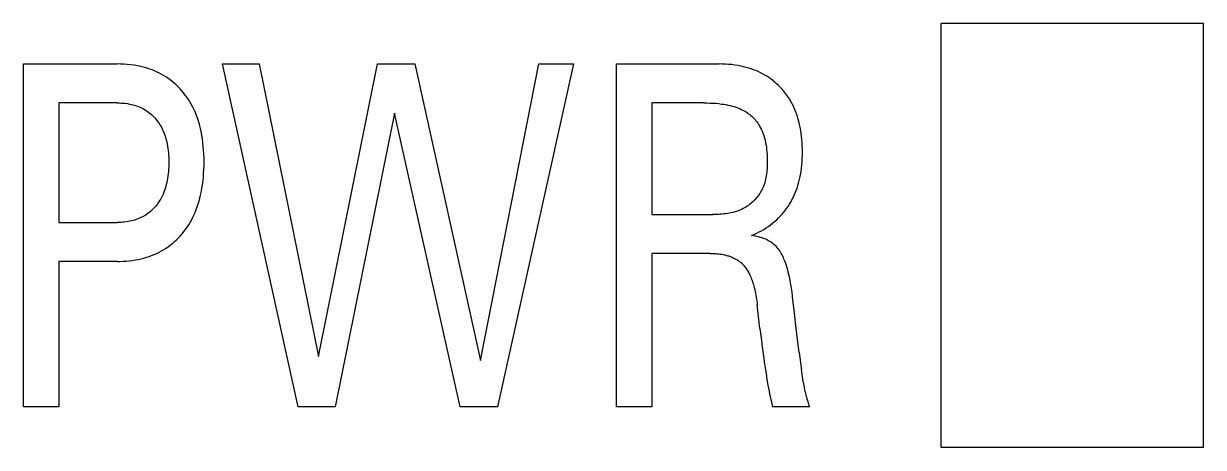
# Model space of a CAD drawing. Extents: x 10 to 622, y -523 to 292.
# Drawn here: x 285.536 to 286.721, y 104.189 to 104.614 of the extents above; entities that cross this region are included whole.
import ezdxf

# ---------------------------------------------------------------- set-up
doc = ezdxf.new("R2010")
doc.units = 0
doc.header["$LTSCALE"] = 5
doc.header["$MEASUREMENT"] = 0
doc.layers.get('0').update_dxf_attribs({"linetype": 'CONTINUOUS'})

msp = doc.modelspace()

# ---------------------------------------------------------------- linework, layer by layer
at = {"color": 7, "linetype": 'Continuous'}
for p, q in [((286.4577, 104.1888), (286.4577, 104.614)), ((286.7209, 104.614), (286.4577, 104.614)), ((286.7209, 104.1888), (286.7209, 104.614)), ((285.5364, 104.2293), (285.5364, 104.5735)), ((285.5364, 104.5735), (285.6302, 104.5735)), ((285.6336, 104.5734), (285.6302, 104.5735)), ((285.6371, 104.5733), (285.6336, 104.5734)), ((285.6405, 104.573), (285.6371, 104.5733)), ((285.6439, 104.5727), (285.6405, 104.573)), ((285.6473, 104.5722), (285.6439, 104.5727)), ((285.6507, 104.5716), (285.6473, 104.5722)), ((285.654, 104.5709), (285.6507, 104.5716)), ((285.6567, 104.5703), (285.654, 104.5709)), ((285.6593, 104.5695), (285.6567, 104.5703)), ((285.6619, 104.5687), (285.6593, 104.5695)), ((285.8121, 104.2293), (285.736, 104.5735)), ((285.736, 104.5735), (285.7729, 104.5735)), ((285.7729, 104.5735), (285.8326, 104.2798)), ((285.8326, 104.2798), (285.8917, 104.5735)), ((285.8917, 104.5735), (285.9292, 104.5735)), ((285.9292, 104.5735), (285.9951, 104.2759)), ((285.9951, 104.2759), (286.0536, 104.5735)), ((286.0886, 104.5735), (286.0123, 104.2293)), ((286.0536, 104.5735), (286.0886, 104.5735)), ((286.1317, 104.2293), (286.1317, 104.5735)), ((286.1317, 104.5735), (286.2346, 104.5735)), ((286.2378, 104.5734), (286.2346, 104.5735)), ((286.241, 104.5733), (286.2378, 104.5734)), ((286.2442, 104.5731), (286.241, 104.5733)), ((286.2473, 104.5728), (286.2442, 104.5731)), ((286.2505, 104.5724), (286.2473, 104.5728)), ((286.2537, 104.5719), (286.2505, 104.5724)), ((286.2568, 104.5713), (286.2537, 104.5719)), ((286.2593, 104.5707), (286.2568, 104.5713)), ((286.2618, 104.5701), (286.2593, 104.5707)), ((286.2643, 104.5694), (286.2618, 104.5701)), ((286.2667, 104.5686), (286.2643, 104.5694)), ((285.6645, 104.5678), (285.6619, 104.5687)), ((285.6671, 104.5668), (285.6645, 104.5678)), ((285.6696, 104.5657), (285.6671, 104.5668)), ((285.672, 104.5645), (285.6696, 104.5657)), ((285.6745, 104.5633), (285.672, 104.5645)), ((285.6768, 104.562), (285.6745, 104.5633)), ((285.6791, 104.5606), (285.6768, 104.562)), ((285.6813, 104.5591), (285.6791, 104.5606)), ((285.6834, 104.5575), (285.6813, 104.5591)), ((285.6856, 104.5559), (285.6834, 104.5575)), ((286.2691, 104.5677), (286.2667, 104.5686)), ((286.2715, 104.5668), (286.2691, 104.5677)), ((286.2738, 104.5658), (286.2715, 104.5668)), ((286.2761, 104.5647), (286.2738, 104.5658)), ((286.2783, 104.5636), (286.2761, 104.5647)), ((286.2804, 104.5624), (286.2783, 104.5636)), ((286.2826, 104.5611), (286.2804, 104.5624)), ((286.2846, 104.5598), (286.2826, 104.5611)), ((286.2866, 104.5584), (286.2846, 104.5598)), ((286.2886, 104.5569), (286.2866, 104.5584)), ((285.6876, 104.5542), (285.6856, 104.5559)), ((285.6896, 104.5524), (285.6876, 104.5542)), ((285.6915, 104.5505), (285.6896, 104.5524)), ((285.6934, 104.5486), (285.6915, 104.5505)), ((285.6952, 104.5466), (285.6934, 104.5486)), ((285.697, 104.5445), (285.6952, 104.5466)), ((286.2905, 104.5553), (286.2886, 104.5569)), ((286.2924, 104.5537), (286.2905, 104.5553)), ((286.2943, 104.552), (286.2924, 104.5537)), ((286.2961, 104.5502), (286.2943, 104.552)), ((286.2978, 104.5483), (286.2961, 104.5502)), ((286.2995, 104.5463), (286.2978, 104.5483)), ((286.3011, 104.5443), (286.2995, 104.5463)), ((285.5717, 104.5344), (285.5717, 104.4144)), ((285.6302, 104.5344), (285.5717, 104.5344)), ((285.6302, 104.5344), (285.6323, 104.5344)), ((285.6323, 104.5344), (285.6344, 104.5343)), ((285.6344, 104.5343), (285.6364, 104.5342)), ((285.6364, 104.5342), (285.6385, 104.534)), ((285.6385, 104.534), (285.6406, 104.5337)), ((285.6406, 104.5337), (285.6426, 104.5333)), ((285.6987, 104.5423), (285.697, 104.5445)), ((285.7003, 104.5401), (285.6987, 104.5423)), ((285.7018, 104.5379), (285.7003, 104.5401)), ((285.7033, 104.5356), (285.7018, 104.5379)), ((285.7047, 104.5332), (285.7033, 104.5356)), ((286.167, 104.5344), (286.167, 104.4225)), ((286.2192, 104.5344), (286.167, 104.5344)), ((286.2192, 104.5344), (286.2222, 104.5344)), ((286.2222, 104.5344), (286.2252, 104.5343)), ((286.2252, 104.5343), (286.2282, 104.5342)), ((286.2282, 104.5342), (286.2312, 104.534)), ((286.2312, 104.534), (286.2342, 104.5337)), ((286.2342, 104.5337), (286.2372, 104.5333)), ((286.3027, 104.5423), (286.3011, 104.5443)), ((286.3041, 104.5402), (286.3027, 104.5423)), ((286.3055, 104.538), (286.3041, 104.5402)), ((286.3068, 104.5358), (286.3055, 104.538)), ((286.3081, 104.5334), (286.3068, 104.5358)), ((285.6426, 104.5333), (285.6446, 104.5329)), ((285.6446, 104.5329), (285.6462, 104.5325)), ((285.6462, 104.5325), (285.6478, 104.5321)), ((285.6478, 104.5321), (285.6494, 104.5316)), ((285.6494, 104.5316), (285.6509, 104.531)), ((285.6509, 104.531), (285.6525, 104.5304)), ((285.6525, 104.5304), (285.654, 104.5297)), ((285.654, 104.5297), (285.6554, 104.529)), ((285.6554, 104.529), (285.6569, 104.5283)), ((285.6569, 104.5283), (285.6583, 104.5275)), ((285.6583, 104.5275), (285.6596, 104.5266)), ((285.6596, 104.5266), (285.6609, 104.5257)), ((285.6609, 104.5257), (285.6622, 104.5248)), ((285.6622, 104.5248), (285.6635, 104.5238)), ((285.6635, 104.5238), (285.6647, 104.5227)), ((285.6647, 104.5227), (285.6659, 104.5217)), ((285.706, 104.5308), (285.7047, 104.5332)), ((285.7073, 104.5282), (285.706, 104.5308)), ((285.7085, 104.5255), (285.7073, 104.5282)), ((285.7096, 104.5227), (285.7085, 104.5255)), ((285.7106, 104.52), (285.7096, 104.5227)), ((285.9089, 104.524), (285.8492, 104.2293)), ((285.9747, 104.2293), (285.9089, 104.524)), ((286.2372, 104.5333), (286.2393, 104.533)), ((286.2393, 104.533), (286.2414, 104.5327)), ((286.2414, 104.5327), (286.2435, 104.5323)), ((286.2435, 104.5323), (286.2456, 104.5318)), ((286.2456, 104.5318), (286.2477, 104.5313)), ((286.2477, 104.5313), (286.2498, 104.5307)), ((286.2498, 104.5307), (286.2518, 104.53)), ((286.2518, 104.53), (286.2533, 104.5295)), ((286.2533, 104.5295), (286.2548, 104.5289)), ((286.2548, 104.5289), (286.2562, 104.5283)), ((286.2562, 104.5283), (286.2576, 104.5276)), ((286.2576, 104.5276), (286.2591, 104.5269)), ((286.2591, 104.5269), (286.2604, 104.5261)), ((286.2604, 104.5261), (286.2618, 104.5253)), ((286.2618, 104.5253), (286.2631, 104.5244)), ((286.2631, 104.5244), (286.2643, 104.5236)), ((286.2643, 104.5236), (286.2654, 104.5227)), ((286.2654, 104.5227), (286.2666, 104.5217)), ((286.3093, 104.531), (286.3081, 104.5334)), ((286.3104, 104.5285), (286.3093, 104.531)), ((286.3115, 104.526), (286.3104, 104.5285)), ((286.3124, 104.5234), (286.3115, 104.526)), ((286.3133, 104.5208), (286.3124, 104.5234)), ((285.6659, 104.5217), (285.667, 104.5205)), ((285.667, 104.5205), (285.6681, 104.5193)), ((285.6681, 104.5193), (285.6692, 104.5181)), ((285.6692, 104.5181), (285.6702, 104.5168)), ((285.6702, 104.5168), (285.6712, 104.5155)), ((285.6712, 104.5155), (285.6721, 104.5142)), ((285.6721, 104.5142), (285.673, 104.5128)), ((285.673, 104.5128), (285.6739, 104.5114)), ((285.6739, 104.5114), (285.6747, 104.51)), ((285.6747, 104.51), (285.6754, 104.5085)), ((285.7116, 104.5172), (285.7106, 104.52)), ((285.7125, 104.5144), (285.7116, 104.5172)), ((285.7133, 104.5115), (285.7125, 104.5144)), ((285.714, 104.5086), (285.7133, 104.5115)), ((286.2666, 104.5217), (286.2677, 104.5208)), ((286.2677, 104.5208), (286.2687, 104.5197)), ((286.2687, 104.5197), (286.2697, 104.5187)), ((286.2697, 104.5187), (286.2707, 104.5176)), ((286.2707, 104.5176), (286.2716, 104.5164)), ((286.2716, 104.5164), (286.2725, 104.5153)), ((286.2725, 104.5153), (286.2734, 104.5141)), ((286.2734, 104.5141), (286.2742, 104.5128)), ((286.2742, 104.5128), (286.2751, 104.5113)), ((286.2751, 104.5113), (286.276, 104.5098)), ((286.3141, 104.5182), (286.3133, 104.5208)), ((286.3148, 104.5156), (286.3141, 104.5182)), ((286.3155, 104.5129), (286.3148, 104.5156)), ((286.3161, 104.5099), (286.3155, 104.5129)), ((285.6754, 104.5085), (285.6762, 104.5069)), ((285.6762, 104.5069), (285.6769, 104.5053)), ((285.6769, 104.5053), (285.6776, 104.5036)), ((285.6776, 104.5036), (285.6782, 104.5019)), ((285.6782, 104.5019), (285.6787, 104.5002)), ((285.6787, 104.5002), (285.6792, 104.4985)), ((285.6792, 104.4985), (285.6797, 104.4968)), ((285.7146, 104.5058), (285.714, 104.5086)), ((285.7153, 104.502), (285.7146, 104.5058)), ((285.7159, 104.4982), (285.7153, 104.502)), ((285.7164, 104.4945), (285.7159, 104.4982)), ((286.276, 104.5098), (286.2768, 104.5082)), ((286.2768, 104.5082), (286.2775, 104.5066)), ((286.2775, 104.5066), (286.2782, 104.505)), ((286.2782, 104.505), (286.2788, 104.5033)), ((286.2788, 104.5033), (286.2794, 104.5017)), ((286.2794, 104.5017), (286.2799, 104.5)), ((286.2799, 104.5), (286.2804, 104.4983)), ((286.2804, 104.4983), (286.2808, 104.4966)), ((286.3167, 104.5068), (286.3161, 104.5099)), ((286.3172, 104.5038), (286.3167, 104.5068)), ((286.3175, 104.5007), (286.3172, 104.5038)), ((286.3178, 104.4976), (286.3175, 104.5007)), ((285.6797, 104.4968), (285.6801, 104.4951)), ((285.6801, 104.4951), (285.6805, 104.4933)), ((285.6805, 104.4933), (285.6809, 104.491)), ((285.6809, 104.491), (285.6813, 104.4888)), ((285.6813, 104.4888), (285.6816, 104.4865)), ((285.6816, 104.4865), (285.6818, 104.4842)), ((285.7168, 104.4907), (285.7164, 104.4945)), ((285.7171, 104.4869), (285.7168, 104.4907)), ((285.7173, 104.483), (285.7171, 104.4869)), ((286.2808, 104.4966), (286.2813, 104.4943)), ((286.2813, 104.4943), (286.2818, 104.492)), ((286.2818, 104.492), (286.2821, 104.4897)), ((286.2821, 104.4897), (286.2824, 104.4874)), ((286.2824, 104.4874), (286.2827, 104.4851)), ((286.3181, 104.4945), (286.3178, 104.4976)), ((286.3182, 104.4914), (286.3181, 104.4945)), ((286.3183, 104.4883), (286.3182, 104.4914)), ((286.3184, 104.4852), (286.3183, 104.4883)), ((285.6818, 104.4842), (285.682, 104.4819)), ((285.682, 104.4819), (285.6821, 104.4795)), ((285.6821, 104.4795), (285.6822, 104.4772)), ((285.6822, 104.4772), (285.6822, 104.4749)), ((285.6822, 104.4749), (285.6822, 104.4726)), ((285.7175, 104.4792), (285.7173, 104.483)), ((285.7175, 104.4754), (285.7175, 104.4792)), ((285.7175, 104.4715), (285.7175, 104.4754)), ((286.2827, 104.4851), (286.2828, 104.4827)), ((286.2828, 104.4827), (286.283, 104.4804)), ((286.283, 104.4804), (286.283, 104.478)), ((286.283, 104.478), (286.283, 104.4757)), ((286.283, 104.4757), (286.283, 104.4738)), ((286.3177, 104.472), (286.318, 104.4753)), ((286.318, 104.4753), (286.3182, 104.4786)), ((286.3182, 104.4786), (286.3183, 104.4819)), ((286.3183, 104.4819), (286.3184, 104.4852)), ((285.6816, 104.4633), (285.6813, 104.461)), ((285.6818, 104.4656), (285.6816, 104.4633)), ((285.682, 104.4679), (285.6818, 104.4656)), ((285.6821, 104.4702), (285.682, 104.4679)), ((285.6822, 104.4726), (285.6821, 104.4702)), ((285.7169, 104.4599), (285.7171, 104.4638)), ((285.7171, 104.4638), (285.7173, 104.4677)), ((285.7173, 104.4677), (285.7175, 104.4715)), ((286.2822, 104.463), (286.282, 104.4613)), ((286.2825, 104.4648), (286.2822, 104.463)), ((286.2827, 104.4666), (286.2825, 104.4648)), ((286.2828, 104.4684), (286.2827, 104.4666)), ((286.2829, 104.4702), (286.2828, 104.4684)), ((286.283, 104.472), (286.2829, 104.4702)), ((286.283, 104.4738), (286.283, 104.472)), ((286.3164, 104.4623), (286.3169, 104.4655)), ((286.3169, 104.4655), (286.3174, 104.4688)), ((286.3174, 104.4688), (286.3177, 104.472)), ((285.6796, 104.4524), (285.6791, 104.4504)), ((285.6801, 104.4544), (285.6796, 104.4524)), ((285.6805, 104.4564), (285.6801, 104.4544)), ((285.6809, 104.4586), (285.6805, 104.4564)), ((285.6813, 104.461), (285.6809, 104.4586)), ((285.7154, 104.4484), (285.716, 104.4522)), ((285.716, 104.4522), (285.7165, 104.4561)), ((285.7165, 104.4561), (285.7169, 104.4599)), ((286.2792, 104.4509), (286.2785, 104.4493)), ((286.2798, 104.4526), (286.2792, 104.4509)), ((286.2804, 104.4543), (286.2798, 104.4526)), ((286.2808, 104.456), (286.2804, 104.4543)), ((286.2813, 104.4578), (286.2808, 104.456)), ((286.2816, 104.4595), (286.2813, 104.4578)), ((286.282, 104.4613), (286.2816, 104.4595)), ((286.3129, 104.449), (286.3137, 104.4515)), ((286.3137, 104.4515), (286.3144, 104.454)), ((286.3144, 104.454), (286.3151, 104.4565)), ((286.3151, 104.4565), (286.3157, 104.4591)), ((286.3157, 104.4591), (286.3164, 104.4623)), ((285.6748, 104.4395), (285.674, 104.4381)), ((285.6755, 104.441), (285.6748, 104.4395)), ((285.6764, 104.4428), (285.6755, 104.441)), ((285.6772, 104.4447), (285.6764, 104.4428)), ((285.6779, 104.4466), (285.6772, 104.4447)), ((285.6785, 104.4485), (285.6779, 104.4466)), ((285.6791, 104.4504), (285.6785, 104.4485)), ((285.7133, 104.4388), (285.714, 104.4417)), ((285.714, 104.4417), (285.7147, 104.4446)), ((285.7147, 104.4446), (285.7154, 104.4484)), ((286.2728, 104.4398), (286.2718, 104.4387)), ((286.2737, 104.441), (286.2728, 104.4398)), ((286.2746, 104.4423), (286.2737, 104.441)), ((286.2755, 104.4435), (286.2746, 104.4423)), ((286.2763, 104.4448), (286.2755, 104.4435)), ((286.277, 104.4461), (286.2763, 104.4448)), ((286.2778, 104.4477), (286.277, 104.4461)), ((286.2785, 104.4493), (286.2778, 104.4477)), ((286.3077, 104.437), (286.3089, 104.4394)), ((286.3089, 104.4394), (286.31, 104.4417)), ((286.31, 104.4417), (286.311, 104.4441)), ((286.311, 104.4441), (286.312, 104.4465)), ((286.312, 104.4465), (286.3129, 104.449)), ((285.6661, 104.4277), (285.6649, 104.4265)), ((285.6672, 104.4288), (285.6661, 104.4277)), ((285.6683, 104.43), (285.6672, 104.4288)), ((285.6694, 104.4313), (285.6683, 104.43)), ((285.6704, 104.4326), (285.6694, 104.4313)), ((285.6713, 104.4339), (285.6704, 104.4326)), ((285.6723, 104.4353), (285.6713, 104.4339)), ((285.6732, 104.4367), (285.6723, 104.4353)), ((285.674, 104.4381), (285.6732, 104.4367)), ((285.7086, 104.4246), (285.7097, 104.4273)), ((285.7097, 104.4273), (285.7107, 104.4302)), ((285.7107, 104.4302), (285.7117, 104.433)), ((285.7117, 104.433), (285.7125, 104.4359)), ((285.7125, 104.4359), (285.7133, 104.4388)), ((286.2572, 104.4276), (286.2555, 104.4268)), ((286.2588, 104.4284), (286.2572, 104.4276)), ((286.2601, 104.4291), (286.2588, 104.4284)), ((286.2614, 104.4299), (286.2601, 104.4291)), ((286.2627, 104.4307), (286.2614, 104.4299)), ((286.264, 104.4315), (286.2627, 104.4307)), ((286.2652, 104.4324), (286.264, 104.4315)), ((286.2664, 104.4334), (286.2652, 104.4324)), ((286.2676, 104.4344), (286.2664, 104.4334)), ((286.2687, 104.4354), (286.2676, 104.4344)), ((286.2698, 104.4364), (286.2687, 104.4354)), ((286.2708, 104.4375), (286.2698, 104.4364)), ((286.2718, 104.4387), (286.2708, 104.4375)), ((286.301, 104.4265), (286.3024, 104.4286)), ((286.3024, 104.4286), (286.3039, 104.4306)), ((286.3039, 104.4306), (286.3052, 104.4327)), ((286.3052, 104.4327), (286.3065, 104.4348)), ((286.3065, 104.4348), (286.3077, 104.437)), ((285.6412, 104.4153), (285.6393, 104.415)), ((285.643, 104.4156), (285.6412, 104.4153)), ((285.6447, 104.416), (285.643, 104.4156)), ((285.6463, 104.4164), (285.6447, 104.416)), ((285.6479, 104.4169), (285.6463, 104.4164)), ((285.6495, 104.4174), (285.6479, 104.4169)), ((285.6511, 104.418), (285.6495, 104.4174)), ((285.6526, 104.4186), (285.6511, 104.418)), ((285.6541, 104.4193), (285.6526, 104.4186)), ((285.6556, 104.42), (285.6541, 104.4193)), ((285.6571, 104.4208), (285.6556, 104.42)), ((285.6584, 104.4216), (285.6571, 104.4208)), ((285.6598, 104.4225), (285.6584, 104.4216)), ((285.6611, 104.4235), (285.6598, 104.4225)), ((285.6624, 104.4244), (285.6611, 104.4235)), ((285.6637, 104.4255), (285.6624, 104.4244)), ((285.6649, 104.4265), (285.6637, 104.4255)), ((285.7035, 104.4143), (285.7048, 104.4167)), ((285.7048, 104.4167), (285.7061, 104.4191)), ((285.7061, 104.4191), (285.7074, 104.4218)), ((285.7074, 104.4218), (285.7086, 104.4246)), ((286.167, 104.4225), (286.2285, 104.4225)), ((286.2303, 104.4225), (286.2285, 104.4225)), ((286.2322, 104.4225), (286.2303, 104.4225)), ((286.234, 104.4226), (286.2322, 104.4225)), ((286.2358, 104.4227), (286.234, 104.4226)), ((286.2377, 104.4228), (286.2358, 104.4227)), ((286.2395, 104.423), (286.2377, 104.4228)), ((286.2413, 104.4232), (286.2395, 104.423)), ((286.2432, 104.4235), (286.2413, 104.4232)), ((286.245, 104.4238), (286.2432, 104.4235)), ((286.2468, 104.4242), (286.245, 104.4238)), ((286.2486, 104.4246), (286.2468, 104.4242)), ((286.2503, 104.4251), (286.2486, 104.4246)), ((286.2521, 104.4256), (286.2503, 104.4251)), ((286.2538, 104.4262), (286.2521, 104.4256)), ((286.2555, 104.4268), (286.2538, 104.4262)), ((286.2884, 104.4137), (286.2904, 104.4154)), ((286.2904, 104.4154), (286.2925, 104.4172)), ((286.2925, 104.4172), (286.2944, 104.4191)), ((286.2944, 104.4191), (286.2961, 104.4208)), ((286.2961, 104.4208), (286.2978, 104.4227)), ((286.2978, 104.4227), (286.2994, 104.4246)), ((286.2994, 104.4246), (286.301, 104.4265)), ((285.5717, 104.4144), (285.6302, 104.4144)), ((285.6321, 104.4144), (285.6302, 104.4144)), ((285.6339, 104.4145), (285.6321, 104.4144)), ((285.6357, 104.4146), (285.6339, 104.4145)), ((285.6375, 104.4148), (285.6357, 104.4146)), ((285.6393, 104.415), (285.6375, 104.4148)), ((285.6956, 104.4031), (285.6973, 104.4053)), ((285.6973, 104.4053), (285.699, 104.4074)), ((285.699, 104.4074), (285.7006, 104.4097)), ((285.7006, 104.4097), (285.7021, 104.412)), ((285.7021, 104.412), (285.7035, 104.4143)), ((286.2698, 104.4025), (286.2724, 104.4037)), ((286.2724, 104.4037), (286.2748, 104.4049)), ((286.2748, 104.4049), (286.2772, 104.4062)), ((286.2772, 104.4062), (286.2796, 104.4075)), ((286.2796, 104.4075), (286.2818, 104.4089)), ((286.2818, 104.4089), (286.2841, 104.4104)), ((286.2841, 104.4104), (286.2863, 104.412)), ((286.2863, 104.412), (286.2884, 104.4137)), ((285.6817, 104.3902), (285.6838, 104.3919)), ((285.6838, 104.3919), (285.6859, 104.3935)), ((285.6859, 104.3935), (285.688, 104.3953)), ((285.688, 104.3953), (285.69, 104.3971)), ((285.69, 104.3971), (285.6919, 104.399)), ((285.6919, 104.399), (285.6938, 104.4011)), ((285.6938, 104.4011), (285.6956, 104.4031)), ((286.2673, 104.4015), (286.2698, 104.4025)), ((286.2691, 104.4012), (286.2673, 104.4015)), ((286.2708, 104.4008), (286.2691, 104.4012)), ((286.2726, 104.4005), (286.2708, 104.4008)), ((286.2743, 104.4), (286.2726, 104.4005)), ((286.2761, 104.3995), (286.2743, 104.4)), ((286.2778, 104.399), (286.2761, 104.3995)), ((286.2793, 104.3984), (286.2778, 104.399)), ((286.2807, 104.3979), (286.2793, 104.3984)), ((286.2821, 104.3972), (286.2807, 104.3979)), ((286.2835, 104.3965), (286.2821, 104.3972)), ((286.2849, 104.3958), (286.2835, 104.3965)), ((286.2863, 104.395), (286.2849, 104.3958)), ((286.2874, 104.3942), (286.2863, 104.395)), ((286.2886, 104.3934), (286.2874, 104.3942)), ((286.2897, 104.3925), (286.2886, 104.3934)), ((286.2908, 104.3915), (286.2897, 104.3925)), ((286.2918, 104.3906), (286.2908, 104.3915)), ((285.6596, 104.3795), (285.6623, 104.3803)), ((285.6623, 104.3803), (285.6649, 104.3812)), ((285.6649, 104.3812), (285.6674, 104.3823)), ((285.6674, 104.3823), (285.67, 104.3834)), ((285.67, 104.3834), (285.6724, 104.3846)), ((285.6724, 104.3846), (285.6749, 104.3859)), ((285.6749, 104.3859), (285.6772, 104.3873)), ((285.6772, 104.3873), (285.6795, 104.3887)), ((285.6795, 104.3887), (285.6817, 104.3902)), ((286.167, 104.3834), (286.167, 104.2293)), ((286.2252, 104.3834), (286.167, 104.3834)), ((286.2252, 104.3834), (286.2267, 104.3834)), ((286.2267, 104.3834), (286.2283, 104.3834)), ((286.2283, 104.3834), (286.2298, 104.3833)), ((286.2298, 104.3833), (286.2313, 104.3832)), ((286.2313, 104.3832), (286.2328, 104.3831)), ((286.2328, 104.3831), (286.2343, 104.3829)), ((286.2343, 104.3829), (286.2358, 104.3827)), ((286.2358, 104.3827), (286.2373, 104.3825)), ((286.2373, 104.3825), (286.2388, 104.3822)), ((286.2388, 104.3822), (286.24, 104.382)), ((286.24, 104.382), (286.2411, 104.3817)), ((286.2411, 104.3817), (286.2422, 104.3814)), ((286.2422, 104.3814), (286.2434, 104.3811)), ((286.2434, 104.3811), (286.2445, 104.3808)), ((286.2445, 104.3808), (286.2456, 104.3804)), ((286.2456, 104.3804), (286.2467, 104.38)), ((286.2467, 104.38), (286.2478, 104.3795)), ((286.2927, 104.3895), (286.2918, 104.3906)), ((286.2937, 104.3884), (286.2927, 104.3895)), ((286.2947, 104.3872), (286.2937, 104.3884)), ((286.2955, 104.3859), (286.2947, 104.3872)), ((286.2964, 104.3846), (286.2955, 104.3859)), ((286.2971, 104.3833), (286.2964, 104.3846)), ((286.2979, 104.3819), (286.2971, 104.3833)), ((286.2986, 104.3805), (286.2979, 104.3819)), ((286.2992, 104.3791), (286.2986, 104.3805)), ((285.5717, 104.3754), (285.5717, 104.2293)), ((285.6302, 104.3754), (285.5717, 104.3754)), ((285.6302, 104.3754), (285.6333, 104.3754)), ((285.6333, 104.3754), (285.6363, 104.3755)), ((285.6363, 104.3755), (285.6393, 104.3757)), ((285.6393, 104.3757), (285.6423, 104.376)), ((285.6423, 104.376), (285.6454, 104.3764)), ((285.6454, 104.3764), (285.6484, 104.3768)), ((285.6484, 104.3768), (285.6513, 104.3774)), ((285.6513, 104.3774), (285.6543, 104.378)), ((285.6543, 104.378), (285.657, 104.3787)), ((285.657, 104.3787), (285.6596, 104.3795)), ((286.2478, 104.3795), (286.2488, 104.3791)), ((286.2488, 104.3791), (286.2499, 104.3786)), ((286.2499, 104.3786), (286.2507, 104.3781)), ((286.2507, 104.3781), (286.2516, 104.3777)), ((286.2516, 104.3777), (286.2524, 104.3772)), ((286.2524, 104.3772), (286.2532, 104.3767)), ((286.2532, 104.3767), (286.254, 104.3761)), ((286.254, 104.3761), (286.2547, 104.3756)), ((286.2547, 104.3756), (286.2555, 104.375)), ((286.2555, 104.375), (286.2562, 104.3744)), ((286.2562, 104.3744), (286.257, 104.3738)), ((286.257, 104.3738), (286.2577, 104.3731)), ((286.2577, 104.3731), (286.2583, 104.3725)), ((286.2583, 104.3725), (286.2591, 104.3717)), ((286.2591, 104.3717), (286.2598, 104.3709)), ((286.2598, 104.3709), (286.2605, 104.37)), ((286.2605, 104.37), (286.2611, 104.3692)), ((286.2611, 104.3692), (286.2618, 104.3683)), ((286.2618, 104.3683), (286.2624, 104.3674)), ((286.2998, 104.3777), (286.2992, 104.3791)), ((286.3007, 104.3755), (286.2998, 104.3777)), ((286.3015, 104.3734), (286.3007, 104.3755)), ((286.3022, 104.3712), (286.3015, 104.3734)), ((286.3029, 104.369), (286.3022, 104.3712)), ((286.3035, 104.3668), (286.3029, 104.369)), ((286.2624, 104.3674), (286.2629, 104.3665)), ((286.2629, 104.3665), (286.2635, 104.3656)), ((286.2635, 104.3656), (286.264, 104.3646)), ((286.264, 104.3646), (286.2645, 104.3637)), ((286.2645, 104.3637), (286.265, 104.3627)), ((286.265, 104.3627), (286.2656, 104.3614)), ((286.2656, 104.3614), (286.2662, 104.3601)), ((286.2662, 104.3601), (286.2668, 104.3588)), ((286.2668, 104.3588), (286.2673, 104.3574)), ((286.2673, 104.3574), (286.2678, 104.3561)), ((286.2678, 104.3561), (286.2683, 104.3547)), ((286.3041, 104.3645), (286.3035, 104.3668)), ((286.3047, 104.3623), (286.3041, 104.3645)), ((286.3052, 104.36), (286.3047, 104.3623)), ((286.306, 104.3562), (286.3052, 104.36)), ((286.3067, 104.3523), (286.306, 104.3562)), ((286.2683, 104.3547), (286.2687, 104.3533)), ((286.2687, 104.3533), (286.2691, 104.3519)), ((286.2691, 104.3519), (286.2695, 104.3505)), ((286.2695, 104.3505), (286.2699, 104.3491)), ((286.2699, 104.3491), (286.2704, 104.3472)), ((286.2704, 104.3472), (286.2708, 104.3453)), ((286.2708, 104.3453), (286.2712, 104.3434)), ((286.3073, 104.3484), (286.3067, 104.3523)), ((286.3079, 104.3445), (286.3073, 104.3484)), ((286.3084, 104.3405), (286.3079, 104.3445)), ((286.2712, 104.3434), (286.2716, 104.3415)), ((286.2716, 104.3415), (286.2719, 104.3395)), ((286.2719, 104.3395), (286.2722, 104.3376)), ((286.2722, 104.3376), (286.2725, 104.3356)), ((286.2725, 104.3356), (286.2727, 104.3337)), ((286.2727, 104.3337), (286.273, 104.3317)), ((286.3088, 104.3366), (286.3084, 104.3405)), ((286.3099, 104.3269), (286.3088, 104.3366)), ((286.2757, 104.3081), (286.273, 104.3317)), ((286.311, 104.3172), (286.3099, 104.3269)), ((286.3131, 104.2996), (286.311, 104.3172)), ((286.2757, 104.3081), (286.2768, 104.2988)), ((286.2768, 104.2988), (286.278, 104.2896)), ((286.3151, 104.2839), (286.3131, 104.2996)), ((286.278, 104.2896), (286.2792, 104.2804)), ((286.2792, 104.2804), (286.28, 104.2745)), ((286.28, 104.2745), (286.2809, 104.2686)), ((286.3151, 104.2839), (286.3174, 104.2664)), ((286.2809, 104.2686), (286.2818, 104.2628)), ((286.2818, 104.2628), (286.2827, 104.2569)), ((286.3177, 104.2641), (286.3174, 104.2664)), ((286.3181, 104.2618), (286.3177, 104.2641)), ((286.3185, 104.2595), (286.3181, 104.2618)), ((286.2827, 104.2569), (286.2837, 104.2511)), ((286.2837, 104.2511), (286.2845, 104.2467)), ((286.3188, 104.2571), (286.3185, 104.2595)), ((286.3192, 104.2548), (286.3188, 104.2571)), ((286.3197, 104.2525), (286.3192, 104.2548)), ((286.32, 104.2506), (286.3197, 104.2525)), ((286.3204, 104.2487), (286.32, 104.2506)), ((286.2845, 104.2467), (286.2854, 104.2424)), ((286.2854, 104.2424), (286.2863, 104.2381)), ((286.2863, 104.2381), (286.2872, 104.2338)), ((286.3208, 104.2468), (286.3204, 104.2487)), ((286.3212, 104.245), (286.3208, 104.2468)), ((286.3216, 104.2431), (286.3212, 104.245)), ((286.322, 104.2412), (286.3216, 104.2431)), ((286.3225, 104.2394), (286.322, 104.2412)), ((286.3229, 104.2381), (286.3225, 104.2394)), ((286.3232, 104.2369), (286.3229, 104.2381)), ((285.5717, 104.2293), (285.5364, 104.2293)), ((285.8492, 104.2293), (285.8121, 104.2293)), ((286.0123, 104.2293), (285.9747, 104.2293)), ((286.167, 104.2293), (286.1317, 104.2293)), ((286.2872, 104.2338), (286.2882, 104.2295)), ((286.3257, 104.2295), (286.2882, 104.2295)), ((286.3236, 104.2357), (286.3232, 104.2369)), ((286.324, 104.2344), (286.3236, 104.2357)), ((286.3244, 104.2332), (286.324, 104.2344)), ((286.3248, 104.2319), (286.3244, 104.2332)), ((286.3252, 104.2307), (286.3248, 104.2319)), ((286.3257, 104.2295), (286.3252, 104.2307)), ((286.7209, 104.1888), (286.4577, 104.1888))]:
    msp.add_line(p, q, dxfattribs=at)

doc.saveas('drawing.dxf')
